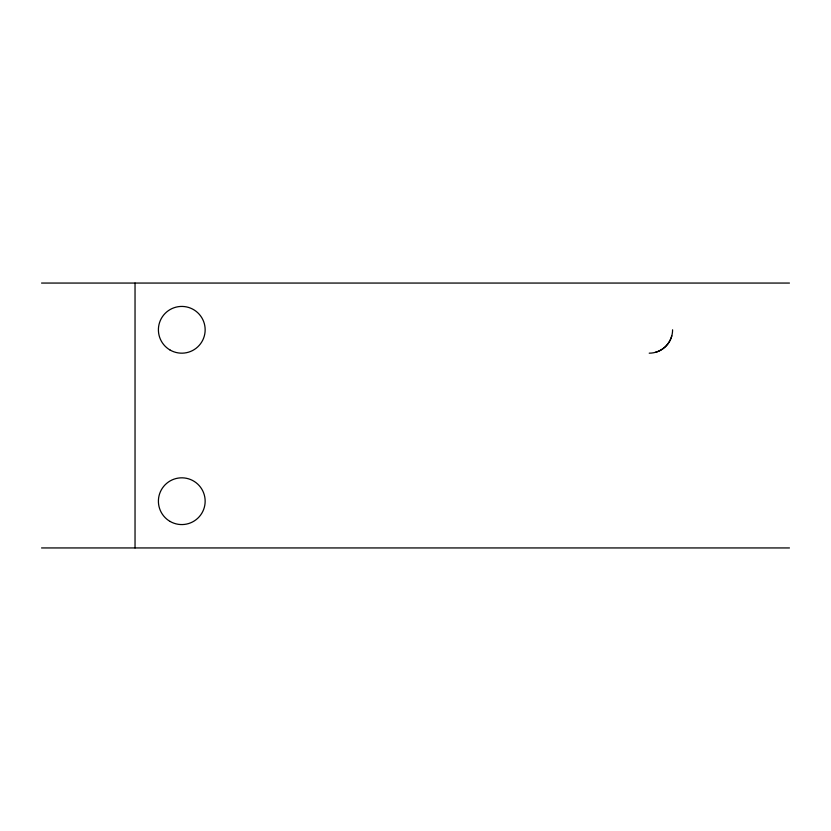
<?xml version="1.0" encoding="UTF-8"?>
<svg xmlns="http://www.w3.org/2000/svg" width="831" height="831" viewBox="0 0 831 831"><rect width="100%" height="100%" fill="white"/><g stroke="black" fill="none" stroke-linecap="round" stroke-linejoin="round"><path stroke-width="1.25" d="M41.55 283.059L789.45 283.059M41.55 547.941L789.45 547.941M135.037 283.059L135.037 547.941M671.791 335.849A23.372 23.372 0 0 1 655.264 352.375M672.591 329.803A23.372 23.372 0 0 1 649.219 353.175M170.095 350.048A23.372 23.372 0 0 0 205.153 329.803A23.372 23.372 0 0 0 170.095 309.558A23.372 23.372 0 0 0 170.095 350.048M170.095 521.442A23.372 23.372 0 0 0 205.153 501.197A23.372 23.372 0 0 0 170.095 480.952A23.372 23.372 0 0 0 170.095 521.442"/></g></svg>
